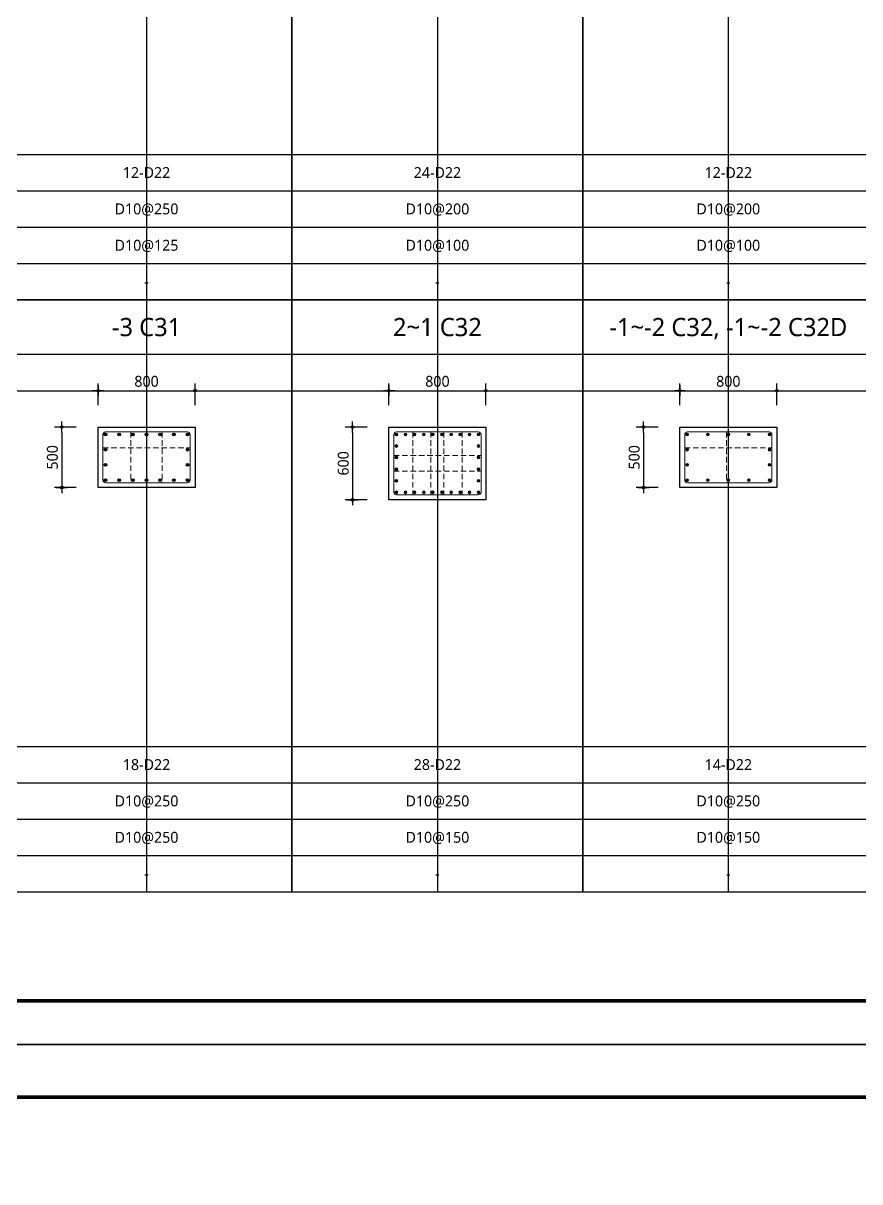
# Model space of a CAD drawing. Header units: millimetres. Extents: x 0 to 252030, y -124740 to 196020.
# Drawn here: x 113642 to 120545, y 159247 to 168809 of the extents above; entities that cross this region are included whole.
import ezdxf
from ezdxf.enums import TextEntityAlignment as Align

# ---------------------------------------------------------------- set-up
doc = ezdxf.new("R2010")
doc.units = ezdxf.units.MM
doc.header["$LTSCALE"] = 30
doc.linetypes.add('HID', pattern=[2.3, 1.5, -0.8])
doc.layers.get('DEFPOINTS').update_dxf_attribs({"color": 142})
for name, color, linetype in [('0-SEC1', 3, 'Continuous'), ('CON', 2, 'Continuous'), ('DIM', 7, 'Continuous'), ('S-철근', 3, 'Continuous'), ('SHEET', 7, 'Continuous'), ('TXT', 3, 'Continuous'), ('XR-FORM_(도룡동)$0$Sheet', 7, 'Continuous')]:
    doc.layers.add(name, color=color, linetype=linetype)
doc.layers.add('HoopBar', color=1, linetype='Continuous', lineweight=0)
doc.layers.add('TieBar', color=7, linetype='HID', lineweight=0)
doc.styles.get("Standard").update_dxf_attribs({"font": 'malgun.ttf'})
doc.styles.add('맑은 고딕', font='malgun.ttf')
doc.dimstyles.new('30NDIM', dxfattribs={"dimscale": 50, "dimtxt": 3, "dimasz": 1.5, "dimexe": 2, "dimexo": 6, "dimgap": 1, "dimtad": 1, "dimdec": 0, "dimrnd": 0.25, "dimzin": 0, "dimdsep": 46, "dimtxsty": 'Standard', "dimblk": 'Z_DOT', "dimcen": 5, "dimclrd": 256, "dimclre": 256, "dimclrt": 3, "dimadec": 0, "dimazin": 0, "dimtm": 1e-09, "dimtfac": 1, "dimtdec": 0, "dimtix": 1, "dimtmove": 2, "dimatfit": 1, "dimldrblk": 'Z_DOT', "dimfxl": 1, "dimtolj": 1, "dimtzin": 0, "dimarcsym": 0})

# ---------------------------------------------------------------- blocks, each defined once
blk = doc.blocks.new('XR-FORM_(도룡동)$0$S')
at = {"layer": 'XR-FORM_(도룡동)$0$Sheet', "const_width": 100}
blk.add_lwpolyline([(1850, 57950), (82250, 57950), (82250, 1200), (1850, 1200)], close=True, dxfattribs=at)
blk = doc.blocks.new('XR-FORM_(도룡동)', base_point=(101.33, -56114.51))
at = {"layer": 'DEFPOINTS'}
blk.add_lwpolyline([(0, 0), (420, 0), (420, 297), (0, 297)], close=True, dxfattribs=at)
at = {"xscale": 0.005, "yscale": 0.005, "zscale": 0.005}
blk.add_blockref('XR-FORM_(도룡동)$0$S', (-0.25, 0), dxfattribs=at)
blk = doc.blocks.new('Z_DOT')
at = {"layer": 'DIM', "color": 0}
for p, q in [((-1, 0), (1, 0)), ((0, -1), (0, 1))]:
    blk.add_line(p, q, dxfattribs=at)
for radius in [0.25, 0.125]:
    blk.add_circle((0, 0), radius, dxfattribs=at)
blk = doc.blocks.new('*D1207')
at = {"layer": 'DEFPOINTS', "color": 0, "transparency": 16777216}
for p in [(114259.8, 165476), (113959.8, 164976), (114259.8, 164976)]:
    blk.add_point(p, dxfattribs=at)
at = {"layer": 'DIM', "lineweight": -2, "transparency": 16777216}
for p, q in [((114079.8, 165476), (113899.8, 165476)), ((113959.8, 165431), (113959.8, 165021)), ((114079.8, 164976), (113899.8, 164976))]:
    blk.add_line(p, q, dxfattribs=at)
at = {"layer": 'DIM', "lineweight": -2, "transparency": 16777216, "xscale": 45, "yscale": 45, "zscale": 45}
for p, rotation in [((113959.8, 165476), 90), ((113959.8, 164976), 270)]:
    blk.add_blockref('Z_DOT', p, dxfattribs=dict(at, rotation=rotation))
at = {"layer": 'DIM', "color": 3, "transparency": 16777216, "insert": (113883.3, 165226), "char_height": 90, "attachment_point": 5, "rotation": 90}
blk.add_mtext('\\A1;500', dxfattribs=at)
blk = doc.blocks.new('*D1208')
at = {"layer": 'DEFPOINTS', "color": 0, "transparency": 16777216}
for p in [(115059.8, 165776), (114259.8, 165476), (115059.8, 165476)]:
    blk.add_point(p, dxfattribs=at)
at = {"layer": 'DIM', "lineweight": -2, "transparency": 16777216}
for p, q in [((114259.8, 165656), (114259.8, 165836)), ((115059.8, 165656), (115059.8, 165836)), ((114304.8, 165776), (115014.8, 165776))]:
    blk.add_line(p, q, dxfattribs=at)
at = {"layer": 'DIM', "lineweight": -2, "transparency": 16777216, "xscale": 45, "yscale": 45, "zscale": 45, "rotation": 180}
blk.add_blockref('Z_DOT', (114259.8, 165776), dxfattribs=at)
at = {"layer": 'DIM', "lineweight": -2, "transparency": 16777216, "xscale": 45, "yscale": 45, "zscale": 45}
blk.add_blockref('Z_DOT', (115059.8, 165776), dxfattribs=at)
at = {"layer": 'DIM', "color": 3, "transparency": 16777216, "insert": (114659.8, 165852.5), "char_height": 90, "attachment_point": 5}
blk.add_mtext('\\A1;800', dxfattribs=at)
blk = doc.blocks.new('*D1209')
at = {"layer": 'DEFPOINTS', "color": 0, "transparency": 16777216}
for p in [(116659.8, 165476), (116359.8, 164876), (116659.8, 164876)]:
    blk.add_point(p, dxfattribs=at)
at = {"layer": 'DIM', "lineweight": -2, "transparency": 16777216}
for p, q in [((116479.8, 165476), (116299.8, 165476)), ((116359.8, 165431), (116359.8, 164921)), ((116479.8, 164876), (116299.8, 164876))]:
    blk.add_line(p, q, dxfattribs=at)
at = {"layer": 'DIM', "lineweight": -2, "transparency": 16777216, "xscale": 45, "yscale": 45, "zscale": 45}
for p, rotation in [((116359.8, 165476), 90), ((116359.8, 164876), 270)]:
    blk.add_blockref('Z_DOT', p, dxfattribs=dict(at, rotation=rotation))
at = {"layer": 'DIM', "color": 3, "transparency": 16777216, "insert": (116283.3, 165176), "char_height": 90, "attachment_point": 5, "rotation": 90}
blk.add_mtext('\\A1;600', dxfattribs=at)
blk = doc.blocks.new('*D1210')
at = {"layer": 'DEFPOINTS', "color": 0, "transparency": 16777216}
for p in [(117459.8, 165776), (116659.8, 165476), (117459.8, 165476)]:
    blk.add_point(p, dxfattribs=at)
at = {"layer": 'DIM', "lineweight": -2, "transparency": 16777216}
for p, q in [((116659.8, 165656), (116659.8, 165836)), ((117459.8, 165656), (117459.8, 165836)), ((116704.8, 165776), (117414.8, 165776))]:
    blk.add_line(p, q, dxfattribs=at)
at = {"layer": 'DIM', "lineweight": -2, "transparency": 16777216, "xscale": 45, "yscale": 45, "zscale": 45, "rotation": 180}
blk.add_blockref('Z_DOT', (116659.8, 165776), dxfattribs=at)
at = {"layer": 'DIM', "lineweight": -2, "transparency": 16777216, "xscale": 45, "yscale": 45, "zscale": 45}
blk.add_blockref('Z_DOT', (117459.8, 165776), dxfattribs=at)
at = {"layer": 'DIM', "color": 3, "transparency": 16777216, "insert": (117059.8, 165852.5), "char_height": 90, "attachment_point": 5}
blk.add_mtext('\\A1;800', dxfattribs=at)
blk = doc.blocks.new('*D1211')
at = {"layer": 'DEFPOINTS', "color": 0, "transparency": 16777216}
for p in [(119059.8, 165476), (118759.8, 164976), (119059.8, 164976)]:
    blk.add_point(p, dxfattribs=at)
at = {"layer": 'DIM', "lineweight": -2, "transparency": 16777216}
for p, q in [((118879.8, 165476), (118699.8, 165476)), ((118759.8, 165431), (118759.8, 165021)), ((118879.8, 164976), (118699.8, 164976))]:
    blk.add_line(p, q, dxfattribs=at)
at = {"layer": 'DIM', "lineweight": -2, "transparency": 16777216, "xscale": 45, "yscale": 45, "zscale": 45}
for p, rotation in [((118759.8, 165476), 90), ((118759.8, 164976), 270)]:
    blk.add_blockref('Z_DOT', p, dxfattribs=dict(at, rotation=rotation))
at = {"layer": 'DIM', "color": 3, "transparency": 16777216, "insert": (118683.3, 165226), "char_height": 90, "attachment_point": 5, "rotation": 90}
blk.add_mtext('\\A1;500', dxfattribs=at)
blk = doc.blocks.new('*D1212')
at = {"layer": 'DEFPOINTS', "color": 0, "transparency": 16777216}
for p in [(119859.8, 165776), (119059.8, 165476), (119859.8, 165476)]:
    blk.add_point(p, dxfattribs=at)
at = {"layer": 'DIM', "lineweight": -2, "transparency": 16777216}
for p, q in [((119059.8, 165656), (119059.8, 165836)), ((119859.8, 165656), (119859.8, 165836)), ((119104.8, 165776), (119814.8, 165776))]:
    blk.add_line(p, q, dxfattribs=at)
at = {"layer": 'DIM', "lineweight": -2, "transparency": 16777216, "xscale": 45, "yscale": 45, "zscale": 45, "rotation": 180}
blk.add_blockref('Z_DOT', (119059.8, 165776), dxfattribs=at)
at = {"layer": 'DIM', "lineweight": -2, "transparency": 16777216, "xscale": 45, "yscale": 45, "zscale": 45}
blk.add_blockref('Z_DOT', (119859.8, 165776), dxfattribs=at)
at = {"layer": 'DIM', "color": 3, "transparency": 16777216, "insert": (119459.8, 165852.5), "char_height": 90, "attachment_point": 5}
blk.add_mtext('\\A1;800', dxfattribs=at)
blk = doc.blocks.new('*U58')
at = {"layer": 'DEFPOINTS'}
for p, q in [((-1200, 4886), (-1200, 0)), ((-2400, 4136), (0, 4136))]:
    blk.add_line(p, q, dxfattribs=at)
at = {"layer": 'SHEET'}
blk.add_line((-2400, 4436), (0, 4436), dxfattribs=at)
at = {"layer": 'SHEET', "color": 6}
for p, q in [((-2400, 1200), (0, 1200)), ((-2400, 900), (0, 900)), ((-2400, 600), (0, 600)), ((-2400, 300), (0, 300))]:
    blk.add_line(p, q, dxfattribs=at)
at = {"layer": 'SHEET'}
blk.add_lwpolyline([(0, 4886), (-2400, 4886), (-2400, 0), (0, 0)], close=True, dxfattribs=at)

msp = doc.modelspace()

# ---------------------------------------------------------------- hatches: boundary and pattern name
at = {"layer": 'HoopBar'}
h = msp.add_hatch(color=3, dxfattribs=at)
edge = h.paths.add_edge_path()
edge.add_arc((116720.75027, 165415.00024), 11.1, 0, 180)
edge.add_arc((116720.75027, 165415.00024), 11.1, 180, 360)
h = msp.add_hatch(color=3, dxfattribs=at)
edge = h.paths.add_edge_path()
edge.add_arc((116796.0836, 165415.00024), 11.1, 0, 180)
edge.add_arc((116796.0836, 165415.00024), 11.1, 180, 360)
h = msp.add_hatch(color=3, dxfattribs=at)
edge = h.paths.add_edge_path()
edge.add_arc((116871.41693, 165415.00024), 11.1, 0, 180)
edge.add_arc((116871.41693, 165415.00024), 11.1, 180, 360)
h = msp.add_hatch(color=3, dxfattribs=at)
edge = h.paths.add_edge_path()
edge.add_arc((116946.75027, 165415.00024), 11.1, 0, 180)
edge.add_arc((116946.75027, 165415.00024), 11.1, 180, 360)
h = msp.add_hatch(color=3, dxfattribs=at)
edge = h.paths.add_edge_path()
edge.add_arc((117022.0836, 165415.00024), 11.1, 0, 180)
edge.add_arc((117022.0836, 165415.00024), 11.1, 180, 360)
h = msp.add_hatch(color=3, dxfattribs=at)
edge = h.paths.add_edge_path()
edge.add_arc((117097.41693, 165415.00024), 11.1, 0, 180)
edge.add_arc((117097.41693, 165415.00024), 11.1, 180, 360)
h = msp.add_hatch(color=3, dxfattribs=at)
edge = h.paths.add_edge_path()
edge.add_arc((117172.75027, 165415.00024), 11.1, 0, 180)
edge.add_arc((117172.75027, 165415.00024), 11.1, 180, 360)
h = msp.add_hatch(color=3, dxfattribs=at)
edge = h.paths.add_edge_path()
edge.add_arc((117248.0836, 165415.00024), 11.1, 0, 180)
edge.add_arc((117248.0836, 165415.00024), 11.1, 180, 360)
h = msp.add_hatch(color=3, dxfattribs=at)
edge = h.paths.add_edge_path()
edge.add_arc((117323.41693, 165415.00024), 11.1, 0, 180)
edge.add_arc((117323.41693, 165415.00024), 11.1, 180, 360)
h = msp.add_hatch(color=3, dxfattribs=at)
edge = h.paths.add_edge_path()
edge.add_arc((117398.75027, 165415.00024), 11.1, 0, 180)
edge.add_arc((117398.75027, 165415.00024), 11.1, 180, 360)
h = msp.add_hatch(color=3, dxfattribs=at)
edge = h.paths.add_edge_path()
edge.add_arc((119120.75027, 165415.00024), 11.1, 0, 180)
edge.add_arc((119120.75027, 165415.00024), 11.1, 180, 360)
h = msp.add_hatch(color=3, dxfattribs=at)
edge = h.paths.add_edge_path()
edge.add_arc((119290.25027, 165415.00024), 11.1, 0, 180)
edge.add_arc((119290.25027, 165415.00024), 11.1, 180, 360)
h = msp.add_hatch(color=3, dxfattribs=at)
edge = h.paths.add_edge_path()
edge.add_arc((119459.75027, 165415.00024), 11.1, 0, 180)
edge.add_arc((119459.75027, 165415.00024), 11.1, 180, 360)
h = msp.add_hatch(color=3, dxfattribs=at)
edge = h.paths.add_edge_path()
edge.add_arc((119629.25027, 165415.00024), 11.1, 0, 180)
edge.add_arc((119629.25027, 165415.00024), 11.1, 180, 360)
h = msp.add_hatch(color=3, dxfattribs=at)
edge = h.paths.add_edge_path()
edge.add_arc((119798.75027, 165415.00024), 11.1, 0, 180)
edge.add_arc((119798.75027, 165415.00024), 11.1, 180, 360)
h = msp.add_hatch(color=3, dxfattribs=at)
edge = h.paths.add_edge_path()
edge.add_arc((116720.75027, 165319.40024), 11.1, 0, 180)
edge.add_arc((116720.75027, 165319.40024), 11.1, 180, 360)
h = msp.add_hatch(color=3, dxfattribs=at)
edge = h.paths.add_edge_path()
edge.add_arc((117398.75027, 165319.40024), 11.1, 0, 180)
edge.add_arc((117398.75027, 165319.40024), 11.1, 180, 360)
h = msp.add_hatch(color=3, dxfattribs=at)
edge = h.paths.add_edge_path()
edge.add_arc((119120.75027, 165289.00024), 11.1, 0, 180)
edge.add_arc((119120.75027, 165289.00024), 11.1, 180, 360)
h = msp.add_hatch(color=3, dxfattribs=at)
edge = h.paths.add_edge_path()
edge.add_arc((119798.75027, 165289.00024), 11.1, 0, 180)
edge.add_arc((119798.75027, 165289.00024), 11.1, 180, 360)
h = msp.add_hatch(color=3, dxfattribs=at)
edge = h.paths.add_edge_path()
edge.add_arc((116720.75027, 165223.80024), 11.1, 0, 180)
edge.add_arc((116720.75027, 165223.80024), 11.1, 180, 360)
h = msp.add_hatch(color=3, dxfattribs=at)
edge = h.paths.add_edge_path()
edge.add_arc((117398.75027, 165223.80024), 11.1, 0, 180)
edge.add_arc((117398.75027, 165223.80024), 11.1, 180, 360)
h = msp.add_hatch(color=3, dxfattribs=at)
edge = h.paths.add_edge_path()
edge.add_arc((119120.75027, 165163.00024), 11.1, 0, 180)
edge.add_arc((119120.75027, 165163.00024), 11.1, 180, 360)
h = msp.add_hatch(color=3, dxfattribs=at)
edge = h.paths.add_edge_path()
edge.add_arc((119798.75027, 165163.00024), 11.1, 0, 180)
edge.add_arc((119798.75027, 165163.00024), 11.1, 180, 360)
h = msp.add_hatch(color=3, dxfattribs=at)
edge = h.paths.add_edge_path()
edge.add_arc((116720.75027, 165128.20024), 11.1, 0, 180)
edge.add_arc((116720.75027, 165128.20024), 11.1, 180, 360)
h = msp.add_hatch(color=3, dxfattribs=at)
edge = h.paths.add_edge_path()
edge.add_arc((117398.75027, 165128.20024), 11.1, 0, 180)
edge.add_arc((117398.75027, 165128.20024), 11.1, 180, 360)
h = msp.add_hatch(color=3, dxfattribs=at)
edge = h.paths.add_edge_path()
edge.add_arc((119120.75027, 165037.00024), 11.1, 0, 180)
edge.add_arc((119120.75027, 165037.00024), 11.1, 180, 360)
h = msp.add_hatch(color=3, dxfattribs=at)
edge = h.paths.add_edge_path()
edge.add_arc((119290.25027, 165037.00024), 11.1, 0, 180)
edge.add_arc((119290.25027, 165037.00024), 11.1, 180, 360)
h = msp.add_hatch(color=3, dxfattribs=at)
edge = h.paths.add_edge_path()
edge.add_arc((119459.75027, 165037.00024), 11.1, 0, 180)
edge.add_arc((119459.75027, 165037.00024), 11.1, 180, 360)
h = msp.add_hatch(color=3, dxfattribs=at)
edge = h.paths.add_edge_path()
edge.add_arc((119629.25027, 165037.00024), 11.1, 0, 180)
edge.add_arc((119629.25027, 165037.00024), 11.1, 180, 360)
h = msp.add_hatch(color=3, dxfattribs=at)
edge = h.paths.add_edge_path()
edge.add_arc((119798.75027, 165037.00024), 11.1, 0, 180)
edge.add_arc((119798.75027, 165037.00024), 11.1, 180, 360)
h = msp.add_hatch(color=3, dxfattribs=at)
edge = h.paths.add_edge_path()
edge.add_arc((116720.75027, 165032.60024), 11.1, 0, 180)
edge.add_arc((116720.75027, 165032.60024), 11.1, 180, 360)
h = msp.add_hatch(color=3, dxfattribs=at)
edge = h.paths.add_edge_path()
edge.add_arc((117398.75027, 165032.60024), 11.1, 0, 180)
edge.add_arc((117398.75027, 165032.60024), 11.1, 180, 360)
h = msp.add_hatch(color=3, dxfattribs=at)
edge = h.paths.add_edge_path()
edge.add_arc((116720.75027, 164937.00024), 11.1, 0, 180)
edge.add_arc((116720.75027, 164937.00024), 11.1, 180, 360)
h = msp.add_hatch(color=3, dxfattribs=at)
edge = h.paths.add_edge_path()
edge.add_arc((116796.0836, 164937.00024), 11.1, 0, 180)
edge.add_arc((116796.0836, 164937.00024), 11.1, 180, 360)
h = msp.add_hatch(color=3, dxfattribs=at)
edge = h.paths.add_edge_path()
edge.add_arc((116871.41693, 164937.00024), 11.1, 0, 180)
edge.add_arc((116871.41693, 164937.00024), 11.1, 180, 360)
h = msp.add_hatch(color=3, dxfattribs=at)
edge = h.paths.add_edge_path()
edge.add_arc((116946.75027, 164937.00024), 11.1, 0, 180)
edge.add_arc((116946.75027, 164937.00024), 11.1, 180, 360)
h = msp.add_hatch(color=3, dxfattribs=at)
edge = h.paths.add_edge_path()
edge.add_arc((117022.0836, 164937.00024), 11.1, 0, 180)
edge.add_arc((117022.0836, 164937.00024), 11.1, 180, 360)
h = msp.add_hatch(color=3, dxfattribs=at)
edge = h.paths.add_edge_path()
edge.add_arc((117097.41693, 164937.00024), 11.1, 0, 180)
edge.add_arc((117097.41693, 164937.00024), 11.1, 180, 360)
h = msp.add_hatch(color=3, dxfattribs=at)
edge = h.paths.add_edge_path()
edge.add_arc((117172.75027, 164937.00024), 11.1, 0, 180)
edge.add_arc((117172.75027, 164937.00024), 11.1, 180, 360)
h = msp.add_hatch(color=3, dxfattribs=at)
edge = h.paths.add_edge_path()
edge.add_arc((117248.0836, 164937.00024), 11.1, 0, 180)
edge.add_arc((117248.0836, 164937.00024), 11.1, 180, 360)
h = msp.add_hatch(color=3, dxfattribs=at)
edge = h.paths.add_edge_path()
edge.add_arc((117323.41693, 164937.00024), 11.1, 0, 180)
edge.add_arc((117323.41693, 164937.00024), 11.1, 180, 360)
h = msp.add_hatch(color=3, dxfattribs=at)
edge = h.paths.add_edge_path()
edge.add_arc((117398.75027, 164937.00024), 11.1, 0, 180)
edge.add_arc((117398.75027, 164937.00024), 11.1, 180, 360)
at = {"layer": 'S-철근'}
h = msp.add_hatch(color=256, dxfattribs=at)
edge = h.paths.add_edge_path()
edge.add_arc((114320.75027, 165414.99992), 11.1, 0, 180)
edge.add_arc((114320.75027, 165414.99992), 11.1, 180, 360)
h = msp.add_hatch(color=256, dxfattribs=at)
edge = h.paths.add_edge_path()
edge.add_arc((114433.75027, 165414.99992), 11.1, 0, 180)
edge.add_arc((114433.75027, 165414.99992), 11.1, 180, 360)
h = msp.add_hatch(color=256, dxfattribs=at)
edge = h.paths.add_edge_path()
edge.add_arc((114546.75027, 165414.99992), 11.1, 0, 180)
edge.add_arc((114546.75027, 165414.99992), 11.1, 180, 360)
h = msp.add_hatch(color=256, dxfattribs=at)
edge = h.paths.add_edge_path()
edge.add_arc((114659.75027, 165414.99992), 11.1, 0, 180)
edge.add_arc((114659.75027, 165414.99992), 11.1, 180, 360)
h = msp.add_hatch(color=256, dxfattribs=at)
edge = h.paths.add_edge_path()
edge.add_arc((114772.75027, 165414.99992), 11.1, 0, 180)
edge.add_arc((114772.75027, 165414.99992), 11.1, 180, 360)
h = msp.add_hatch(color=256, dxfattribs=at)
edge = h.paths.add_edge_path()
edge.add_arc((114885.75027, 165414.99992), 11.1, 0, 180)
edge.add_arc((114885.75027, 165414.99992), 11.1, 180, 360)
h = msp.add_hatch(color=256, dxfattribs=at)
edge = h.paths.add_edge_path()
edge.add_arc((114998.75027, 165414.99992), 11.1, 0, 180)
edge.add_arc((114998.75027, 165414.99992), 11.1, 180, 360)
h = msp.add_hatch(color=256, dxfattribs=at)
edge = h.paths.add_edge_path()
edge.add_arc((114320.75027, 165288.99992), 11.1, 0, 180)
edge.add_arc((114320.75027, 165288.99992), 11.1, 180, 360)
h = msp.add_hatch(color=256, dxfattribs=at)
edge = h.paths.add_edge_path()
edge.add_arc((114998.75027, 165288.99992), 11.1, 0, 180)
edge.add_arc((114998.75027, 165288.99992), 11.1, 180, 360)
h = msp.add_hatch(color=256, dxfattribs=at)
edge = h.paths.add_edge_path()
edge.add_arc((114320.75027, 165162.99992), 11.1, 0, 180)
edge.add_arc((114320.75027, 165162.99992), 11.1, 180, 360)
h = msp.add_hatch(color=256, dxfattribs=at)
edge = h.paths.add_edge_path()
edge.add_arc((114998.75027, 165162.99992), 11.1, 0, 180)
edge.add_arc((114998.75027, 165162.99992), 11.1, 180, 360)
h = msp.add_hatch(color=256, dxfattribs=at)
edge = h.paths.add_edge_path()
edge.add_arc((114320.75027, 165036.99992), 11.1, 0, 180)
edge.add_arc((114320.75027, 165036.99992), 11.1, 180, 360)
h = msp.add_hatch(color=256, dxfattribs=at)
edge = h.paths.add_edge_path()
edge.add_arc((114433.75027, 165036.99992), 11.1, 0, 180)
edge.add_arc((114433.75027, 165036.99992), 11.1, 180, 360)
h = msp.add_hatch(color=256, dxfattribs=at)
edge = h.paths.add_edge_path()
edge.add_arc((114546.75027, 165036.99992), 11.1, 0, 180)
edge.add_arc((114546.75027, 165036.99992), 11.1, 180, 360)
h = msp.add_hatch(color=256, dxfattribs=at)
edge = h.paths.add_edge_path()
edge.add_arc((114659.75027, 165036.99992), 11.1, 0, 180)
edge.add_arc((114659.75027, 165036.99992), 11.1, 180, 360)
h = msp.add_hatch(color=256, dxfattribs=at)
edge = h.paths.add_edge_path()
edge.add_arc((114772.75027, 165036.99992), 11.1, 0, 180)
edge.add_arc((114772.75027, 165036.99992), 11.1, 180, 360)
h = msp.add_hatch(color=256, dxfattribs=at)
edge = h.paths.add_edge_path()
edge.add_arc((114885.75027, 165036.99992), 11.1, 0, 180)
edge.add_arc((114885.75027, 165036.99992), 11.1, 180, 360)
h = msp.add_hatch(color=256, dxfattribs=at)
edge = h.paths.add_edge_path()
edge.add_arc((114998.75027, 165036.99992), 11.1, 0, 180)
edge.add_arc((114998.75027, 165036.99992), 11.1, 180, 360)

# ---------------------------------------------------------------- linework, layer by layer
at = {"layer": 'CON', "color": 8}
for points in [[(114259.75027, 164975.99992), (114259.75027, 165475.99992), (115059.75027, 165475.99992), (115059.75027, 164975.99992)], [(116659.75027, 164876.00024), (116659.75027, 165476.00024), (117459.75027, 165476.00024), (117459.75027, 164876.00024)], [(119059.75027, 164976.00024), (119059.75027, 165476.00024), (119859.75027, 165476.00024), (119859.75027, 164976.00024)]]:
    msp.add_lwpolyline(points, close=True, dxfattribs=at)
at = {"layer": 'HoopBar', "color": 3}
for points in [[(114322.32027, 165016.36992, -0.4142135624), (114300.12027, 165038.56992), (114300.12027, 165413.42992, -0.4142135624), (114322.32027, 165435.62992), (114997.18027, 165435.62992, -0.4142135624), (115019.38027, 165413.42992), (115019.38027, 165038.56992, -0.4142135624), (114997.18027, 165016.36992), (114322.32027, 165016.36992)], [(116722.32027, 164916.37024, -0.4142135624), (116700.12027, 164938.57024), (116700.12027, 165413.43024, -0.4142135624), (116722.32027, 165435.63024), (117397.18027, 165435.63024, -0.4142135624), (117419.38027, 165413.43024), (117419.38027, 164938.57024, -0.4142135624), (117397.18027, 164916.37024), (116722.32027, 164916.37024)], [(119122.32027, 165016.37024, -0.4142135624), (119100.12027, 165038.57024), (119100.12027, 165413.43024, -0.4142135624), (119122.32027, 165435.63024), (119797.18027, 165435.63024, -0.4142135624), (119819.38027, 165413.43024), (119819.38027, 165038.57024, -0.4142135624), (119797.18027, 165016.37024), (119122.32027, 165016.37024)]]:
    msp.add_lwpolyline(points, format="xyb", dxfattribs=at)
for centre in [(116720.75027, 165415.00024), (116796.0836, 165415.00024), (116871.41693, 165415.00024), (116946.75027, 165415.00024), (117022.0836, 165415.00024), (117097.41693, 165415.00024), (117172.75027, 165415.00024), (117248.0836, 165415.00024), (117323.41693, 165415.00024), (117398.75027, 165415.00024), (119120.75027, 165415.00024), (119290.25027, 165415.00024), (119459.75027, 165415.00024), (119629.25027, 165415.00024), (119798.75027, 165415.00024), (116720.75027, 165319.40024), (117398.75027, 165319.40024), (119120.75027, 165289.00024), (119798.75027, 165289.00024), (116720.75027, 165223.80024), (117398.75027, 165223.80024), (119120.75027, 165163.00024), (119798.75027, 165163.00024), (116720.75027, 165128.20024), (117398.75027, 165128.20024), (119120.75027, 165037.00024), (119290.25027, 165037.00024), (119459.75027, 165037.00024), (119629.25027, 165037.00024), (119798.75027, 165037.00024), (116720.75027, 165032.60024), (117398.75027, 165032.60024), (116720.75027, 164937.00024), (116796.0836, 164937.00024), (116871.41693, 164937.00024), (116946.75027, 164937.00024), (117022.0836, 164937.00024), (117097.41693, 164937.00024), (117172.75027, 164937.00024), (117248.0836, 164937.00024), (117323.41693, 164937.00024), (117398.75027, 164937.00024)]:
    msp.add_circle(centre, 11.1, dxfattribs=at)
at = {"layer": 'S-철근'}
for centre in [(114320.75027, 165414.99992), (114433.75027, 165414.99992), (114546.75027, 165414.99992), (114659.75027, 165414.99992), (114772.75027, 165414.99992), (114885.75027, 165414.99992), (114998.75027, 165414.99992), (114320.75027, 165288.99992), (114998.75027, 165288.99992), (114320.75027, 165162.99992), (114998.75027, 165162.99992), (114320.75027, 165036.99992), (114433.75027, 165036.99992), (114546.75027, 165036.99992), (114659.75027, 165036.99992), (114772.75027, 165036.99992), (114885.75027, 165036.99992), (114998.75027, 165036.99992)]:
    msp.add_circle(centre, 11.1, dxfattribs=at)
at = {"layer": 'TieBar'}
for p, q in [((114530.88527, 165435.62992), (114530.88527, 165016.36992)), ((114788.61527, 165435.62992), (114788.61527, 165016.36992)), ((116855.55193, 165435.63024), (116855.55193, 164916.37024)), ((117006.2186, 165435.63024), (117006.2186, 164916.37024)), ((117113.28193, 165435.63024), (117113.28193, 164916.37024)), ((117263.9486, 165435.63024), (117263.9486, 164916.37024)), ((119443.88527, 165435.63024), (119443.88527, 165016.37024)), ((114300.12027, 165304.86492), (115019.38027, 165304.86492)), ((116700.12027, 165239.66524), (117419.38027, 165239.66524)), ((119100.12027, 165304.86524), (119819.38027, 165304.86524)), ((116700.12027, 165112.33524), (117419.38027, 165112.33524))]:
    msp.add_line(p, q, dxfattribs=at)

# ---------------------------------------------------------------- block references
for p in [(115859.75027, 166526.00041), (118259.75027, 166526.00041), (120659.75027, 166526.00041), (115859.75027, 161640.00041), (118259.75027, 161640.00041), (120659.75027, 161640.00041)]:
    msp.add_blockref('*U58', p)
at = {"layer": '0-SEC1', "xscale": 60, "yscale": 60, "zscale": 60}
for p in [(106910.02429, -3206490.57868), (106910.02429, -3224310.57868)]:
    msp.add_blockref('XR-FORM_(도룡동)', p, dxfattribs=at)

# ---------------------------------------------------------------- texts
at = {"layer": 'TXT', "style": '맑은 고딕'}
for s, p in [('12-D22', (114659.75027, 167575.99992)), ('24-D22', (117059.75027, 167575.99992)), ('12-D22', (119459.75027, 167575.99992)), ('D10@250', (114659.75027, 167275.99992)), ('D10@200', (117059.75027, 167275.99992)), ('D10@200', (119459.75027, 167275.99992)), ('D10@125', (114659.75027, 166975.99992)), ('D10@100', (117059.75027, 166975.99992)), ('D10@100', (119459.75027, 166975.99992)), ('-', (114659.75027, 166675.99992)), ('-', (117059.75027, 166675.99992)), ('-', (119459.75027, 166675.99992)), ('18-D22', (114659.75027, 162689.99992)), ('28-D22', (117059.75027, 162690.00024)), ('14-D22', (119459.75027, 162690.00024)), ('D10@250', (114659.75027, 162389.99992)), ('D10@250', (117059.75027, 162390.00024)), ('D10@250', (119459.75027, 162390.00024)), ('D10@250', (114659.75027, 162089.99992)), ('D10@150', (117059.75027, 162090.00024)), ('D10@150', (119459.75027, 162090.00024)), ('-', (114659.75027, 161789.99992)), ('-', (117059.75027, 161790.00024)), ('-', (119459.75027, 161790.00024))]:
    msp.add_text(s, height=90, dxfattribs=at).set_placement(p, align=Align.MIDDLE_CENTER)
at = {"layer": 'TXT', "color": 2, "style": '맑은 고딕'}
for s, p in [('-3 C31', (114659.75027, 166300.99992)), ('2~1 C32', (117059.75027, 166301.00024)), ('-1~-2 C32, -1~-2 C32D', (119459.75027, 166301.00049))]:
    msp.add_text(s, height=150, dxfattribs=at).set_placement(p, align=Align.MIDDLE_CENTER)

# ---------------------------------------------------------------- dimensions: what is measured, and where the dimension line sits
at = {"layer": 'DIM'}
for base, p1, p2, picture, middle in [((115059.75027, 165775.99992), (114259.75027, 165475.99992), (115059.75027, 165475.99992), '*D1208', (114659.75027, 165852.49788)), ((117459.75027, 165776.00024), (116659.75027, 165476.00024), (117459.75027, 165476.00024), '*D1210', (117059.75027, 165852.4982)), ((119859.75027, 165776.00024), (119059.75027, 165476.00024), (119859.75027, 165476.00024), '*D1212', (119459.75027, 165852.4982))]:
    dim = msp.add_linear_dim(base=base, p1=p1, p2=p2, dimstyle='30NDIM', override={"dimscale": 30, "dimtxsty": 'Standard'}, dxfattribs=at)
    dim.commit()
    dim.dimension.update_dxf_attribs({"geometry": picture, "text_midpoint": middle})
for base, p1, p2, picture, middle in [((113959.75027, 164975.99992), (114259.75027, 165475.99992), (114259.75027, 164975.99992), '*D1207', (113883.25231, 165225.99992)), ((116359.75027, 164876.00024), (116659.75027, 165476.00024), (116659.75027, 164876.00024), '*D1209', (116283.25231, 165176.00024)), ((118759.75027, 164976.00024), (119059.75027, 165476.00024), (119059.75027, 164976.00024), '*D1211', (118683.25231, 165226.00024))]:
    dim = msp.add_linear_dim(base=base, p1=p1, p2=p2, angle=270, dimstyle='30NDIM', override={"dimscale": 30, "dimtxsty": 'Standard'}, dxfattribs=at)
    dim.commit()
    dim.dimension.update_dxf_attribs({"geometry": picture, "text_midpoint": middle})

doc.saveas('drawing.dxf')
